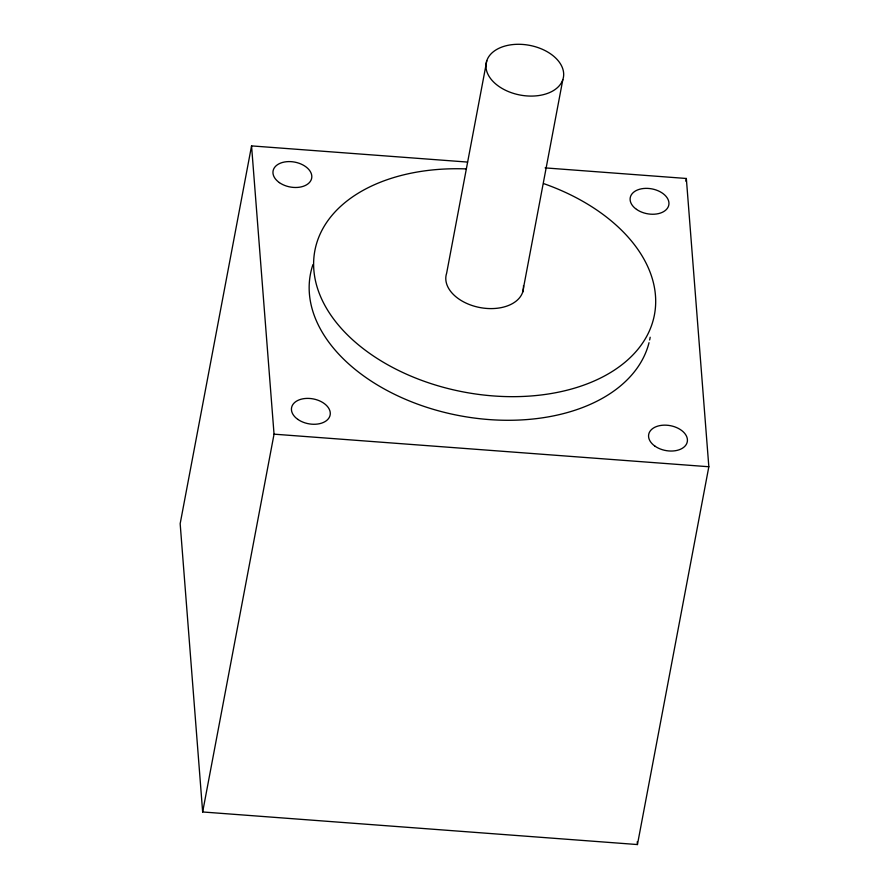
<?xml version="1.0" encoding="UTF-8"?>
<svg xmlns="http://www.w3.org/2000/svg" width="889" height="889" viewBox="0 0 889 889"><rect width="100%" height="100%" fill="white"/><g stroke="black" fill="none" stroke-linecap="round" stroke-linejoin="round"><path stroke-width="1.33" d="M467.57 162.076L251.554 145.896L180.167 523.699L202.659 811.968L637.446 844.55L708.833 466.747L686.341 178.478L545.101 167.888M202.659 811.968L274.045 434.165L251.554 145.896M486.794 60.719L446.634 273.234A39.272 25.292 10.7 0 0 481.582 307.838A39.272 25.292 10.7 0 0 523.477 285.613M522.676 292.181L562.826 79.666A39.272 25.292 10.7 0 0 512.82 44.572A39.272 25.292 10.7 0 0 498.785 86.333A39.272 25.292 10.7 0 0 562.826 79.666M685.83 181.2L686.341 178.478M274.045 434.165L708.833 466.747M637.224 841.794L637.446 844.55M649.026 342.687A172.788 111.292 10.7 0 1 448.678 413.396A172.788 111.292 10.7 0 1 312.917 264.644M650.181 337.242A172.788 111.292 10.7 0 1 649.659 339.976M543.779 183.645A172.788 111.292 10.7 0 1 612.932 371.046A172.788 111.292 10.7 0 1 332.819 317.918A172.788 111.292 10.7 0 1 466.103 168.91M279.368 182.612A19.636 12.646 10.7 0 0 311.394 179.278A19.636 12.646 10.7 0 0 286.391 161.731A19.636 12.646 10.7 0 0 279.368 182.612M297.837 419.397A19.636 12.646 10.7 0 0 329.863 416.063A19.636 12.646 10.7 0 0 304.86 398.528A19.636 12.646 10.7 0 0 297.837 419.397M654.982 446.167A19.636 12.646 10.7 0 0 687.008 442.833A19.636 12.646 10.7 0 0 662.005 425.286A19.636 12.646 10.7 0 0 654.982 446.167M636.513 209.371A19.636 12.646 10.7 0 0 668.539 206.037A19.636 12.646 10.7 0 0 643.536 188.501A19.636 12.646 10.7 0 0 636.513 209.371"/></g></svg>
